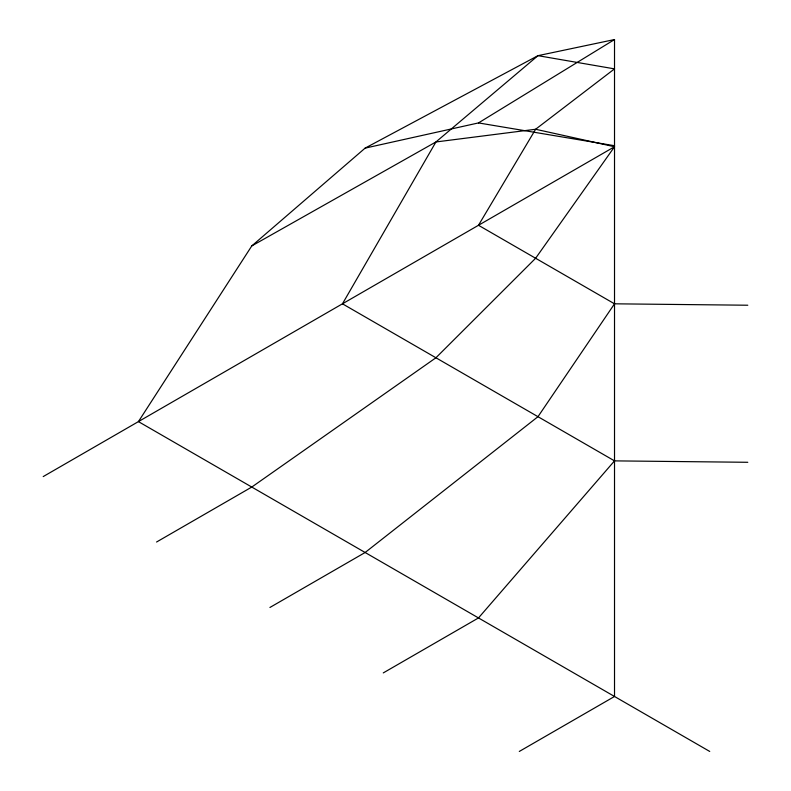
<?xml version="1.0" encoding="UTF-8"?>
<svg xmlns="http://www.w3.org/2000/svg" width="791" height="791" viewBox="0 0 791 791"><rect width="100%" height="100%" fill="white"/><g stroke="black" fill="none" stroke-linecap="round" stroke-linejoin="round"><path stroke-width="1.19" d="M519.292 751.45L614.518 696.476L614.518 39.55L537.979 55.667L365.135 148.115L251.775 245.932L138.425 421.613L709.735 751.45M747.792 305.227L614.518 303.813L537.979 416.689L365.135 552.494L269.919 607.468M251.775 245.932L435.93 141.965L535.616 129.259L614.518 146.74L535.616 258.262L435.93 357.769L251.775 487.058L156.559 542.023M747.792 462.29L614.518 460.876L478.486 617.939L383.269 672.914M365.135 148.115L478.486 122.921L614.518 39.55M43.208 476.587L614.518 146.74M478.486 122.921L614.518 145.722M614.518 303.813L478.486 225.277L535.616 129.259L614.518 68.876L537.979 55.667L435.93 141.965L342.463 303.813L614.518 460.876"/></g></svg>
